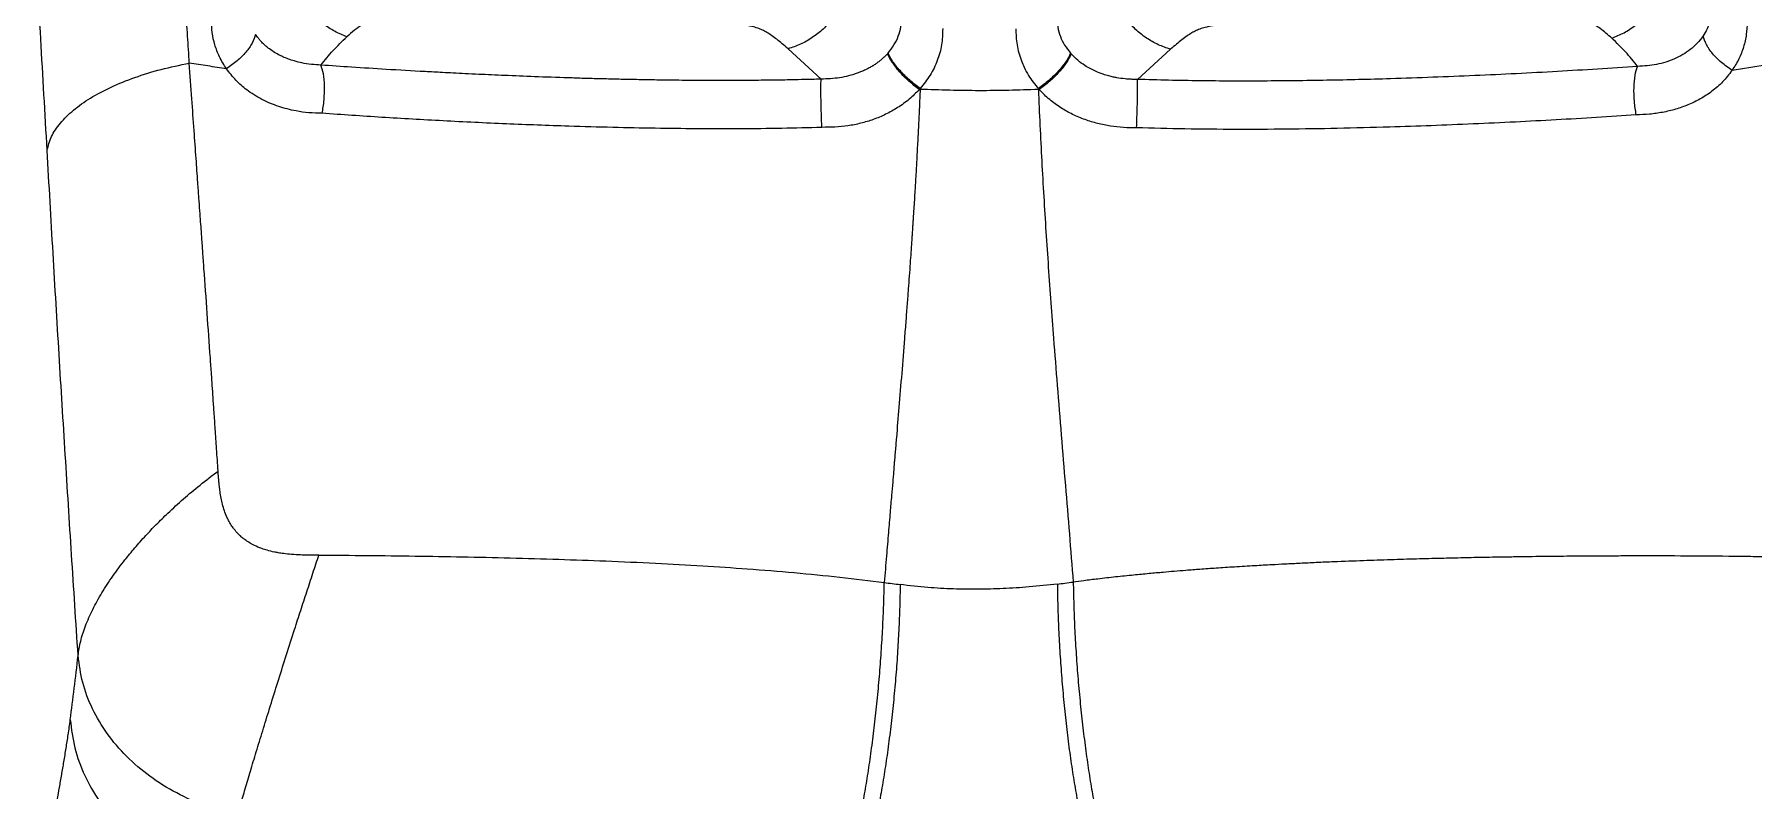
# Model space of a CAD drawing. Extents: x 832 to 912, y 781 to 934.
# Drawn here: x 843.07 to 859.97, y 824.87 to 832.3 of the extents above; entities that cross this region are included whole.
import ezdxf

# ---------------------------------------------------------------- set-up
doc = ezdxf.new("R2010")
doc.units = 0
doc.header["$MEASUREMENT"] = 0
doc.layers.add('1', color=4, linetype='Continuous')

# ---------------------------------------------------------------- blocks, each defined once
blk = doc.blocks.new('2026 SOVEREIGN HL')
at = {"layer": '1', "color": 3, "linetype": 'Continuous', "lineweight": 25}
for p, q in [((19.077, 34.77), (18.752, 35.068)), ((19.729, 35.02), (19.735, 35.026)), ((21.534, 35.018), (21.529, 35.024)), ((22.186, 34.767), (22.512, 35.064)), ((20.051, 34.678), (20.05, 34.669)), ((21.212, 34.668), (21.212, 34.677)), ((21.212, 34.677), (21.221, 34.667))]:
    blk.add_line(p, q, dxfattribs=at)
for points, knots in [([(12.868, 34.927), (12.863, 35.016), (12.852, 35.196), (12.831, 35.467), (12.796, 35.738), (12.746, 36.036), (12.688, 36.361), (12.639, 36.721), (12.628, 36.965), (12.623, 37.087)], [0, 0, 0, 0, 0.122215, 0.248047, 0.374309, 0.501276, 0.669049, 0.835191, 1, 1, 1, 1]), ([(11.471, 34.071), (11.45, 34.435), (11.407, 35.173), (11.366, 35.922), (11.345, 36.302)], [0, 0, 0, 0, 0.492217, 1, 1, 1, 1]), ([(14.416, 35.185), (14.376, 35.202), (14.295, 35.236), (14.182, 35.311), (14.081, 35.402), (13.995, 35.508), (13.926, 35.625), (13.877, 35.749), (13.847, 35.876), (13.846, 35.96), (13.845, 36.002)], [0, 0, 0, 0, 0.125005, 0.250005, 0.375001, 0.5, 0.624998, 0.749995, 0.874995, 1, 1, 1, 1]), ([(19.382, 35.845), (19.378, 35.803), (19.371, 35.72), (19.331, 35.594), (19.272, 35.473), (19.193, 35.36), (19.099, 35.259), (18.991, 35.175), (18.874, 35.108), (18.793, 35.081), (18.752, 35.068)], [0, 0, 0, 0, 0.125008, 0.250008, 0.375002, 0.5, 0.624998, 0.749992, 0.874993, 1, 1, 1, 1]), ([(22.512, 35.064), (22.471, 35.077), (22.39, 35.104), (22.273, 35.171), (22.166, 35.256), (22.071, 35.356), (21.993, 35.47), (21.934, 35.591), (21.895, 35.717), (21.888, 35.8), (21.884, 35.842)], [0, 0, 0, 0, 0.1250072, 0.2500074, 0.3750024, 0.5000001, 0.6249981, 0.7499925, 0.8749923, 1, 1, 1, 1]), ([(26.848, 35.172), (26.888, 35.188), (26.969, 35.222), (27.082, 35.297), (27.183, 35.388), (27.269, 35.494), (27.339, 35.61), (27.388, 35.734), (27.418, 35.862), (27.42, 35.946), (27.42, 35.988)], [0, 0, 0, 0, 0.125005, 0.250005, 0.375001, 0.5, 0.624998, 0.749995, 0.874995, 1, 1, 1, 1]), ([(27.834, 35.485), (27.83, 35.434), (27.822, 35.328), (27.772, 35.24), (27.745, 35.194)], [0, 0, 0, 0, 0.476198, 1, 1, 1, 1]), ([(13.233, 34.872), (13.209, 34.91), (13.162, 34.985), (13.117, 35.105), (13.09, 35.224), (13.087, 35.305), (13.085, 35.344)], [0, 0, 0, 0, 0.2745, 0.530847, 0.771982, 1, 1, 1, 1]), ([(14.947, 35.417), (14.914, 35.413), (14.85, 35.406), (14.765, 35.39), (14.695, 35.37), (14.63, 35.343), (14.561, 35.303), (14.488, 35.248), (14.441, 35.207), (14.416, 35.185)], [0, 0, 0, 0, 0.130629, 0.248423, 0.352801, 0.453205, 0.605301, 0.789797, 1, 1, 1, 1]), ([(18.752, 35.068), (18.733, 35.085), (18.697, 35.116), (18.644, 35.16), (18.594, 35.197), (18.547, 35.227), (18.502, 35.252), (18.454, 35.272), (18.391, 35.289), (18.309, 35.305), (18.245, 35.314), (18.21, 35.319)], [0, 0, 0, 0, 0.1533857, 0.287843, 0.406047, 0.5085275, 0.5900471, 0.6678297, 0.750496, 0.8631297, 1, 1, 1, 1]), ([(19.735, 35.026), (19.755, 35.052), (19.796, 35.103), (19.838, 35.19), (19.865, 35.282), (19.867, 35.347), (19.868, 35.379)], [0, 0, 0, 0, 0.258145, 0.508884, 0.758241, 1, 1, 1, 1]), ([(21.396, 35.377), (21.397, 35.345), (21.4, 35.28), (21.426, 35.188), (21.468, 35.101), (21.508, 35.05), (21.529, 35.024)], [0, 0, 0, 0, 0.245289, 0.491901, 0.742168, 1, 1, 1, 1]), ([(23.055, 35.314), (23.02, 35.309), (22.956, 35.3), (22.874, 35.284), (22.811, 35.267), (22.763, 35.247), (22.717, 35.223), (22.671, 35.193), (22.621, 35.155), (22.567, 35.112), (22.531, 35.081), (22.512, 35.064)], [0, 0, 0, 0, 0.1368709, 0.2495053, 0.3321716, 0.409955, 0.4914734, 0.5939528, 0.712157, 0.8466133, 1, 1, 1, 1]), ([(26.848, 35.172), (26.829, 35.188), (26.793, 35.221), (26.737, 35.265), (26.682, 35.302), (26.627, 35.333), (26.569, 35.358), (26.501, 35.377), (26.416, 35.393), (26.352, 35.4), (26.317, 35.405)], [0, 0, 0, 0, 0.159608, 0.306343, 0.435514, 0.546818, 0.647531, 0.751599, 0.865092, 1, 1, 1, 1]), ([(28.179, 35.33), (28.177, 35.289), (28.173, 35.205), (28.144, 35.084), (28.099, 34.965), (28.053, 34.892), (28.03, 34.856)], [0, 0, 0, 0, 0.237993, 0.48465, 0.739014, 1, 1, 1, 1]), ([(13.518, 35.21), (13.51, 35.182), (13.492, 35.126), (13.428, 35.035), (13.341, 34.947), (13.269, 34.897), (13.233, 34.872)], [0, 0, 0, 0, 0.2500007, 0.4999992, 0.7499985, 1, 1, 1, 1]), ([(14.162, 34.908), (14.13, 34.91), (14.067, 34.913), (13.979, 34.927), (13.885, 34.951), (13.808, 34.979), (13.741, 35.012), (13.693, 35.04), (13.649, 35.071), (13.612, 35.102), (13.582, 35.13), (13.557, 35.158), (13.539, 35.181), (13.526, 35.198), (13.52, 35.207), (13.518, 35.21)], [0, 0, 0, 0, 0.120521, 0.241793, 0.346192, 0.506783, 0.570144, 0.654049, 0.738899, 0.793739, 0.86097, 0.909911, 0.954146, 0.984256, 1, 1, 1, 1]), ([(14.162, 34.908), (14.2, 34.956), (14.275, 35.051), (14.37, 35.141), (14.416, 35.185)], [0, 0, 0, 0, 0.507263, 1, 1, 1, 1]), ([(20.272, 35.266), (20.271, 35.212), (20.267, 35.105), (20.223, 34.951), (20.153, 34.806), (20.085, 34.721), (20.051, 34.678)], [0, 0, 0, 0, 0.248224, 0.497783, 0.748053, 1, 1, 1, 1]), ([(20.991, 35.265), (20.992, 35.238), (20.992, 35.185), (21.002, 35.105), (21.019, 35.027), (21.043, 34.954), (21.075, 34.88), (21.113, 34.809), (21.16, 34.739), (21.195, 34.698), (21.212, 34.677)], [0, 0, 0, 0, 0.124391, 0.249116, 0.374087, 0.499236, 0.609728, 0.749674, 0.874879, 1, 1, 1, 1]), ([(27.101, 34.894), (27.063, 34.943), (26.988, 35.038), (26.894, 35.127), (26.848, 35.172)], [0, 0, 0, 0, 0.507263, 1, 1, 1, 1]), ([(27.745, 35.194), (27.727, 35.17), (27.69, 35.12), (27.599, 35.04), (27.468, 34.964), (27.291, 34.908), (27.164, 34.899), (27.101, 34.894)], [0, 0, 0, 0, 0.131716, 0.261173, 0.51258, 0.757443, 1, 1, 1, 1]), ([(28.03, 34.856), (27.994, 34.881), (27.922, 34.931), (27.835, 35.02), (27.771, 35.111), (27.754, 35.167), (27.745, 35.194)], [0, 0, 0, 0, 0.2500025, 0.5, 0.7499993, 1, 1, 1, 1]), ([(19.729, 35.02), (19.721, 35.011), (19.704, 34.993), (19.678, 34.969), (19.65, 34.946), (19.622, 34.925), (19.599, 34.909), (19.575, 34.895), (19.546, 34.878), (19.507, 34.858), (19.467, 34.841), (19.388, 34.811), (19.26, 34.777), (19.138, 34.772), (19.077, 34.77)], [0, 0, 0, 0, 0.052696, 0.104816, 0.156437, 0.207628, 0.25846, 0.273342, 0.325949, 0.402146, 0.459698, 0.50805, 0.753152, 1, 1, 1, 1]), ([(20.042, 34.668), (20.007, 34.695), (19.937, 34.749), (19.845, 34.842), (19.771, 34.936), (19.743, 34.992), (19.729, 35.02)], [0, 0, 0, 0, 0.250001, 0.499999, 0.749998, 1, 1, 1, 1]), ([(20.051, 34.678), (20.016, 34.705), (19.945, 34.758), (19.853, 34.85), (19.777, 34.943), (19.749, 34.998), (19.735, 35.026)], [0, 0, 0, 0, 0.2500025, 0.5000012, 0.7499985, 1, 1, 1, 1]), ([(21.529, 35.024), (21.515, 34.996), (21.486, 34.941), (21.411, 34.848), (21.318, 34.756), (21.247, 34.703), (21.212, 34.677)], [0, 0, 0, 0, 0.2499996, 0.4999987, 0.7499984, 1, 1, 1, 1]), ([(21.534, 35.018), (21.521, 34.99), (21.493, 34.934), (21.418, 34.84), (21.326, 34.747), (21.256, 34.694), (21.221, 34.667)], [0, 0, 0, 0, 0.250001, 0.5, 0.749999, 1, 1, 1, 1]), ([(22.186, 34.767), (22.18, 34.767), (22.159, 34.767), (22.118, 34.768), (22.057, 34.772), (21.998, 34.781), (21.945, 34.791), (21.9, 34.802), (21.841, 34.82), (21.78, 34.844), (21.721, 34.873), (21.661, 34.908), (21.597, 34.954), (21.555, 34.996), (21.534, 35.018)], [0, 0, 0, 0, 0.025746, 0.081643, 0.165114, 0.275886, 0.323655, 0.385314, 0.466566, 0.577178, 0.660045, 0.74353, 0.870338, 1, 1, 1, 1]), ([(29.319, 35.053), (29.106, 35.02), (28.683, 34.954), (28.247, 34.889), (28.03, 34.856)], [0, 0, 0, 0, 0.5005165, 1, 1, 1, 1]), ([(11.471, 34.071), (11.482, 34.116), (11.505, 34.206), (11.595, 34.339), (11.724, 34.467), (11.892, 34.586), (12.095, 34.694), (12.329, 34.789), (12.587, 34.869), (12.774, 34.908), (12.868, 34.927)], [0, 0, 0, 0, 0.125002, 0.250002, 0.375001, 0.5, 0.624999, 0.749998, 0.874998, 1, 1, 1, 1]), ([(13.151, 30.919), (13.146, 30.992), (13.137, 31.13), (13.124, 31.323), (13.112, 31.491), (13.102, 31.633), (13.094, 31.757), (13.085, 31.887), (13.058, 32.269), (13.03, 32.669), (13.001, 33.062), (12.993, 33.185), (12.986, 33.284), (12.979, 33.373), (12.971, 33.482), (12.962, 33.611), (12.95, 33.782), (12.934, 34.002), (12.914, 34.277), (12.892, 34.589), (12.876, 34.81), (12.868, 34.927)], [0, 0, 0, 0, 0.055429, 0.104347, 0.146745, 0.182621, 0.211987, 0.240417, 0.280435, 0.500451, 0.540431, 0.574918, 0.592253, 0.61446, 0.64154, 0.67349, 0.710314, 0.768911, 0.836733, 0.913772, 1, 1, 1, 1]), ([(13.233, 34.872), (13.172, 34.881), (13.05, 34.899), (12.929, 34.918), (12.868, 34.927)], [0, 0, 0, 0, 0.499942, 1, 1, 1, 1]), ([(14.174, 34.434), (14.13, 34.435), (14.043, 34.437), (13.929, 34.454), (13.83, 34.476), (13.746, 34.501), (13.663, 34.532), (13.582, 34.57), (13.504, 34.614), (13.416, 34.675), (13.321, 34.757), (13.263, 34.833), (13.233, 34.872)], [0, 0, 0, 0, 0.114539, 0.22814, 0.307776, 0.387142, 0.466615, 0.552772, 0.637532, 0.721416, 0.857073, 1, 1, 1, 1]), ([(14.174, 34.434), (14.181, 34.477), (14.195, 34.564), (14.199, 34.704), (14.189, 34.829), (14.171, 34.882), (14.162, 34.908)], [0, 0, 0, 0, 0.250007, 0.5, 0.749993, 1, 1, 1, 1]), ([(19.077, 34.77), (19.046, 34.769), (18.971, 34.767), (18.838, 34.764), (18.664, 34.76), (18.476, 34.758), (18.294, 34.757), (18.134, 34.756), (17.987, 34.756), (17.858, 34.757), (17.734, 34.758), (17.598, 34.759), (17.428, 34.762), (17.249, 34.765), (17.098, 34.768), (16.988, 34.771), (16.907, 34.773), (16.826, 34.775), (16.747, 34.777), (16.668, 34.78), (16.506, 34.785), (16.272, 34.793), (15.979, 34.805), (15.753, 34.815), (15.584, 34.823), (15.466, 34.829), (15.334, 34.836), (15.114, 34.847), (14.815, 34.865), (14.474, 34.886), (14.262, 34.901), (14.162, 34.908)], [0, 0, 0, 0, 0.018507, 0.045203, 0.080188, 0.123404, 0.158075, 0.189942, 0.219611, 0.247052, 0.267499, 0.294664, 0.328822, 0.369998, 0.403344, 0.419992, 0.436451, 0.452719, 0.468795, 0.484678, 0.500366, 0.567629, 0.627241, 0.67918, 0.706197, 0.730559, 0.752274, 0.787439, 0.866385, 0.93722, 1, 1, 1, 1]), ([(27.101, 34.894), (26.84, 34.877), (26.311, 34.843), (25.5, 34.803), (24.742, 34.774), (24.048, 34.757), (23.422, 34.75), (22.802, 34.751), (22.39, 34.761), (22.186, 34.767)], [0, 0, 0, 0, 0.163943, 0.331047, 0.499625, 0.626181, 0.752199, 0.877052, 1, 1, 1, 1]), ([(27.088, 34.42), (27.081, 34.463), (27.067, 34.55), (27.064, 34.69), (27.074, 34.815), (27.092, 34.868), (27.101, 34.894)], [0, 0, 0, 0, 0.250008, 0.5, 0.749993, 1, 1, 1, 1]), ([(28.03, 34.856), (28, 34.817), (27.942, 34.742), (27.834, 34.649), (27.72, 34.574), (27.6, 34.516), (27.475, 34.472), (27.348, 34.442), (27.219, 34.423), (27.132, 34.421), (27.088, 34.42)], [0, 0, 0, 0, 0.142221, 0.278292, 0.408473, 0.533078, 0.651072, 0.771041, 0.886357, 1, 1, 1, 1]), ([(19.085, 34.296), (19.083, 34.34), (19.08, 34.427), (19.076, 34.567), (19.075, 34.691), (19.076, 34.744), (19.077, 34.77)], [0, 0, 0, 0, 0.2500056, 0.4999994, 0.7499922, 1, 1, 1, 1]), ([(20.042, 34.668), (20.009, 34.635), (19.945, 34.57), (19.832, 34.489), (19.714, 34.423), (19.592, 34.372), (19.468, 34.335), (19.3, 34.3), (19.171, 34.297), (19.085, 34.296)], [0, 0, 0, 0, 0.135712, 0.271802, 0.399819, 0.523946, 0.644116, 0.764588, 1, 1, 1, 1]), ([(20.05, 34.669), (20.049, 34.64), (20.046, 34.581), (20.043, 34.493), (20.038, 34.405), (20.034, 34.317), (20.03, 34.229), (20.025, 34.141), (20.02, 34.05), (20.015, 33.946), (20.008, 33.82), (19.999, 33.665), (19.99, 33.531), (19.984, 33.437), (19.981, 33.392), (19.979, 33.355), (19.976, 33.314), (19.973, 33.27), (19.97, 33.222), (19.963, 33.118), (19.951, 32.947), (19.938, 32.768), (19.928, 32.634), (19.922, 32.557), (19.916, 32.478), (19.91, 32.395), (19.903, 32.31), (19.89, 32.137), (19.869, 31.881), (19.843, 31.557), (19.824, 31.336), (19.814, 31.215), (19.811, 31.182), (19.809, 31.148), (19.806, 31.115), (19.803, 31.082), (19.8, 31.049), (19.797, 31.015), (19.794, 30.969), (19.788, 30.902), (19.78, 30.801), (19.768, 30.668), (19.754, 30.502), (19.738, 30.305), (19.719, 30.075), (19.705, 29.911), (19.698, 29.824)], [0, 0, 0, 0, 0.017854, 0.035706, 0.053555, 0.071398, 0.089236, 0.107069, 0.124898, 0.144716, 0.1704, 0.201951, 0.239382, 0.252517, 0.259391, 0.267006, 0.275363, 0.28446, 0.294301, 0.304884, 0.347772, 0.399751, 0.414866, 0.430605, 0.446967, 0.463954, 0.481566, 0.499801, 0.570697, 0.639938, 0.701589, 0.708508, 0.715426, 0.722344, 0.729262, 0.73618, 0.743098, 0.750015, 0.757333, 0.771491, 0.79249, 0.820328, 0.855004, 0.896513, 0.944848, 1, 1, 1, 1]), ([(20.051, 34.678), (20.049, 34.677), (20.046, 34.673), (20.043, 34.67), (20.042, 34.668)], [0, 0, 0, 0, 0.499841, 1, 1, 1, 1]), ([(20.05, 34.669), (20.049, 34.669), (20.046, 34.669), (20.043, 34.668), (20.042, 34.668)], [0, 0, 0, 0, 0.500156, 1, 1, 1, 1]), ([(21.212, 34.668), (21.116, 34.665), (20.922, 34.659), (20.631, 34.655), (20.341, 34.66), (20.147, 34.666), (20.05, 34.669)], [0, 0, 0, 0, 0.25042, 0.5, 0.74958, 1, 1, 1, 1]), ([(21.221, 34.667), (21.22, 34.667), (21.217, 34.667), (21.214, 34.668), (21.212, 34.668)], [0, 0, 0, 0, 0.499925, 1, 1, 1, 1]), ([(21.212, 34.668), (21.217, 34.551), (21.227, 34.317), (21.245, 33.966), (21.265, 33.617), (21.286, 33.269), (21.31, 32.922), (21.335, 32.573), (21.364, 32.185), (21.398, 31.751), (21.437, 31.269), (21.477, 30.783), (21.517, 30.302), (21.542, 29.986), (21.555, 29.829)], [0, 0, 0, 0, 0.071204, 0.14252, 0.21396, 0.284635, 0.356051, 0.427887, 0.4998, 0.595811, 0.697267, 0.80021, 0.900295, 1, 1, 1, 1]), ([(22.177, 34.292), (22.134, 34.292), (22.048, 34.292), (21.921, 34.307), (21.794, 34.332), (21.669, 34.371), (21.548, 34.421), (21.43, 34.487), (21.319, 34.567), (21.254, 34.633), (21.221, 34.667)], [0, 0, 0, 0, 0.1184372, 0.2357163, 0.3560347, 0.4762258, 0.6035481, 0.7282806, 0.8609632, 1, 1, 1, 1]), ([(22.177, 34.292), (22.179, 34.336), (22.182, 34.424), (22.186, 34.563), (22.188, 34.688), (22.187, 34.74), (22.186, 34.767)], [0, 0, 0, 0, 0.250006, 0.499999, 0.749995, 1, 1, 1, 1]), ([(19.085, 34.296), (18.954, 34.292), (18.685, 34.285), (18.272, 34.281), (17.858, 34.282), (17.441, 34.286), (17.024, 34.295), (16.536, 34.309), (15.979, 34.329), (15.366, 34.359), (14.762, 34.393), (14.369, 34.42), (14.174, 34.434)], [0, 0, 0, 0, 0.079241, 0.162094, 0.248569, 0.329221, 0.413443, 0.501195, 0.625653, 0.753198, 0.877558, 1, 1, 1, 1]), ([(27.088, 34.42), (26.958, 34.411), (26.697, 34.393), (26.3, 34.369), (25.896, 34.348), (25.487, 34.329), (25.075, 34.312), (24.63, 34.297), (24.156, 34.285), (23.652, 34.277), (23.153, 34.275), (22.661, 34.279), (22.335, 34.288), (22.177, 34.292)], [0, 0, 0, 0, 0.081878, 0.164169, 0.246785, 0.331968, 0.416006, 0.498811, 0.603463, 0.70332, 0.803743, 0.90447, 1, 1, 1, 1]), ([(11.775, 29.106), (11.754, 29.437), (11.711, 30.09), (11.649, 31.076), (11.588, 32.064), (11.529, 33.061), (11.49, 33.734), (11.471, 34.071)], [0, 0, 0, 0, 0.203186, 0.402081, 0.600545, 0.79979, 1, 1, 1, 1]), ([(11.775, 29.106), (11.782, 29.153), (11.796, 29.246), (11.845, 29.399), (11.916, 29.559), (12.006, 29.722), (12.113, 29.886), (12.223, 30.033), (12.333, 30.166), (12.436, 30.282), (12.545, 30.396), (12.668, 30.517), (12.811, 30.647), (12.976, 30.786), (13.092, 30.874), (13.151, 30.919)], [0, 0, 0, 0, 0.083983, 0.169106, 0.25611, 0.341916, 0.42638, 0.509778, 0.571198, 0.635296, 0.693777, 0.75531, 0.834521, 0.914778, 1, 1, 1, 1]), ([(14.141, 30.093), (14.12, 30.093), (14.081, 30.093), (14.021, 30.093), (13.952, 30.095), (13.876, 30.099), (13.803, 30.106), (13.747, 30.115), (13.693, 30.125), (13.638, 30.138), (13.572, 30.16), (13.504, 30.188), (13.446, 30.222), (13.401, 30.255), (13.371, 30.28), (13.34, 30.311), (13.312, 30.343), (13.289, 30.375), (13.273, 30.4), (13.256, 30.429), (13.235, 30.472), (13.212, 30.529), (13.194, 30.591), (13.18, 30.654), (13.172, 30.705), (13.166, 30.747), (13.162, 30.781), (13.158, 30.829), (13.154, 30.872), (13.152, 30.905), (13.151, 30.916), (13.151, 30.919)], [0, 0, 0, 0, 0.038213, 0.072899, 0.109948, 0.16508, 0.212985, 0.246363, 0.270982, 0.318355, 0.354683, 0.406933, 0.463622, 0.490983, 0.519533, 0.545081, 0.582114, 0.608795, 0.627059, 0.645399, 0.680194, 0.7279, 0.774476, 0.816764, 0.861303, 0.880503, 0.903964, 0.932516, 0.978523, 0.992329, 1, 1, 1, 1]), ([(13.343, 27.539), (13.356, 27.585), (13.382, 27.677), (13.429, 27.838), (13.482, 28.016), (13.541, 28.21), (13.605, 28.42), (13.674, 28.642), (13.747, 28.876), (13.824, 29.117), (13.896, 29.344), (13.963, 29.55), (14.023, 29.735), (14.083, 29.918), (14.122, 30.034), (14.141, 30.093)], [0, 0, 0, 0, 0.079635, 0.159675, 0.24022, 0.321361, 0.403181, 0.485757, 0.56916, 0.653453, 0.73867, 0.803223, 0.86831, 0.933916, 1, 1, 1, 1]), ([(14.141, 30.093), (14.299, 30.092), (14.613, 30.091), (15.083, 30.085), (15.552, 30.077), (16.023, 30.067), (16.493, 30.053), (16.969, 30.036), (17.441, 30.015), (17.905, 29.989), (18.36, 29.959), (18.81, 29.923), (19.259, 29.879), (19.553, 29.842), (19.698, 29.824)], [0, 0, 0, 0, 0.08726, 0.173019, 0.257185, 0.342172, 0.427848, 0.510576, 0.59801, 0.680716, 0.758726, 0.841308, 0.921657, 1, 1, 1, 1]), ([(29.265, 30.056), (29.244, 30.057), (29.193, 30.058), (29.099, 30.061), (28.973, 30.064), (28.814, 30.068), (28.623, 30.072), (28.419, 30.075), (28.226, 30.078), (27.951, 30.082), (27.585, 30.085), (27.217, 30.085), (26.955, 30.085), (26.795, 30.084), (26.634, 30.083), (26.483, 30.082), (26.344, 30.081), (26.22, 30.08), (26.093, 30.078), (25.956, 30.076), (25.814, 30.074), (25.681, 30.072), (25.568, 30.07), (25.473, 30.068), (25.342, 30.065), (25.163, 30.061), (24.924, 30.055), (24.671, 30.047), (24.4, 30.038), (24.156, 30.029), (23.948, 30.02), (23.789, 30.012), (23.643, 30.005), (23.495, 29.997), (23.328, 29.988), (23.146, 29.977), (22.966, 29.965), (22.807, 29.954), (22.67, 29.943), (22.55, 29.934), (22.429, 29.923), (22.296, 29.911), (22.14, 29.896), (21.972, 29.879), (21.809, 29.86), (21.67, 29.844), (21.59, 29.833), (21.555, 29.829)], [0, 0, 0, 0, 0.008445, 0.021269, 0.038469, 0.060042, 0.085983, 0.116282, 0.142318, 0.163531, 0.226799, 0.287964, 0.308956, 0.329923, 0.350864, 0.371778, 0.388935, 0.404953, 0.419936, 0.438283, 0.458066, 0.475034, 0.489575, 0.501696, 0.511406, 0.540119, 0.570644, 0.602963, 0.637108, 0.674102, 0.696102, 0.716356, 0.734875, 0.75167, 0.772713, 0.79826, 0.82108, 0.841199, 0.85864, 0.873425, 0.887089, 0.90466, 0.924121, 0.94676, 0.969023, 0.986753, 1, 1, 1, 1]), ([(19.398, 27.263), (19.411, 27.311), (19.436, 27.408), (19.473, 27.58), (19.509, 27.77), (19.543, 27.976), (19.574, 28.196), (19.603, 28.426), (19.629, 28.662), (19.651, 28.902), (19.669, 29.142), (19.683, 29.378), (19.693, 29.608), (19.696, 29.752), (19.698, 29.824)], [0, 0, 0, 0, 0.083337, 0.166674, 0.250006, 0.333337, 0.416668, 0.5, 0.583332, 0.666663, 0.749994, 0.833326, 0.916663, 1, 1, 1, 1]), ([(19.854, 29.804), (19.853, 29.732), (19.85, 29.588), (19.841, 29.358), (19.828, 29.123), (19.81, 28.884), (19.788, 28.645), (19.762, 28.409), (19.733, 28.18), (19.701, 27.961), (19.667, 27.755), (19.63, 27.566), (19.592, 27.395), (19.566, 27.299), (19.553, 27.25)], [0, 0, 0, 0, 0.083337, 0.166674, 0.250006, 0.333337, 0.416668, 0.5, 0.583333, 0.666664, 0.749994, 0.833327, 0.916663, 1, 1, 1, 1]), ([(19.698, 29.824), (19.724, 29.821), (19.776, 29.814), (19.828, 29.807), (19.854, 29.804)], [0, 0, 0, 0, 0.507159, 1, 1, 1, 1]), ([(21.4, 29.809), (21.307, 29.799), (21.13, 29.779), (20.869, 29.763), (20.62, 29.756), (20.374, 29.759), (20.118, 29.774), (19.945, 29.794), (19.854, 29.804)], [0, 0, 0, 0, 0.180994, 0.346469, 0.504592, 0.66084, 0.822068, 1, 1, 1, 1]), ([(21.4, 29.809), (21.424, 29.812), (21.476, 29.819), (21.528, 29.825), (21.555, 29.829)], [0, 0, 0, 0, 0.478711, 1, 1, 1, 1]), ([(21.4, 29.809), (21.4, 29.737), (21.402, 29.593), (21.411, 29.362), (21.424, 29.125), (21.441, 28.885), (21.462, 28.645), (21.487, 28.409), (21.516, 28.179), (21.548, 27.959), (21.582, 27.753), (21.618, 27.564), (21.655, 27.392), (21.681, 27.297), (21.694, 27.249)], [0, 0, 0, 0, 0.0833372, 0.1666737, 0.250006, 0.3333367, 0.4166676, 0.5000001, 0.5833322, 0.6666634, 0.7499938, 0.8333265, 0.916663, 1, 1, 1, 1]), ([(21.555, 29.829), (21.557, 29.757), (21.559, 29.612), (21.568, 29.381), (21.582, 29.144), (21.599, 28.903), (21.621, 28.662), (21.646, 28.425), (21.675, 28.194), (21.706, 27.974), (21.739, 27.767), (21.775, 27.577), (21.811, 27.405), (21.836, 27.309), (21.849, 27.261)], [0, 0, 0, 0, 0.083337, 0.166674, 0.250006, 0.333337, 0.416668, 0.5, 0.583332, 0.666663, 0.749994, 0.833326, 0.916663, 1, 1, 1, 1]), ([(11.698, 28.476), (11.711, 28.578), (11.737, 28.781), (11.763, 28.998), (11.775, 29.106)], [0, 0, 0, 0, 0.501461, 1, 1, 1, 1]), ([(13.343, 27.539), (13.239, 27.566), (13.03, 27.62), (12.74, 27.751), (12.475, 27.915), (12.245, 28.112), (12.054, 28.336), (11.91, 28.581), (11.81, 28.84), (11.787, 29.017), (11.775, 29.106)], [0, 0, 0, 0, 0.125003, 0.250003, 0.375001, 0.5, 0.624999, 0.749997, 0.874997, 1, 1, 1, 1]), ([(11.396, 26.834), (11.411, 26.899), (11.44, 27.029), (11.484, 27.238), (11.527, 27.459), (11.563, 27.65), (11.592, 27.811), (11.614, 27.935), (11.636, 28.063), (11.657, 28.194), (11.678, 28.329), (11.692, 28.427), (11.698, 28.476)], [0, 0, 0, 0, 0.140036, 0.282961, 0.421234, 0.564312, 0.636184, 0.710127, 0.782616, 0.856671, 0.927683, 1, 1, 1, 1]), ([(11.698, 28.476), (11.71, 28.383), (11.732, 28.197), (11.833, 27.926), (11.979, 27.67), (12.173, 27.436), (12.406, 27.231), (12.674, 27.061), (12.969, 26.926), (13.18, 26.872), (13.286, 26.845)], [0, 0, 0, 0, 0.125004, 0.250003, 0.375001, 0.5, 0.624999, 0.749996, 0.874997, 1, 1, 1, 1])]:
    blk.add_open_spline(points, degree=3, knots=knots, dxfattribs=at)

msp = doc.modelspace()

# ---------------------------------------------------------------- block references
at = {"layer": '1'}
msp.add_blockref('2026 SOVEREIGN HL', (831.729, 797.095), dxfattribs=at)

doc.saveas('drawing.dxf')
